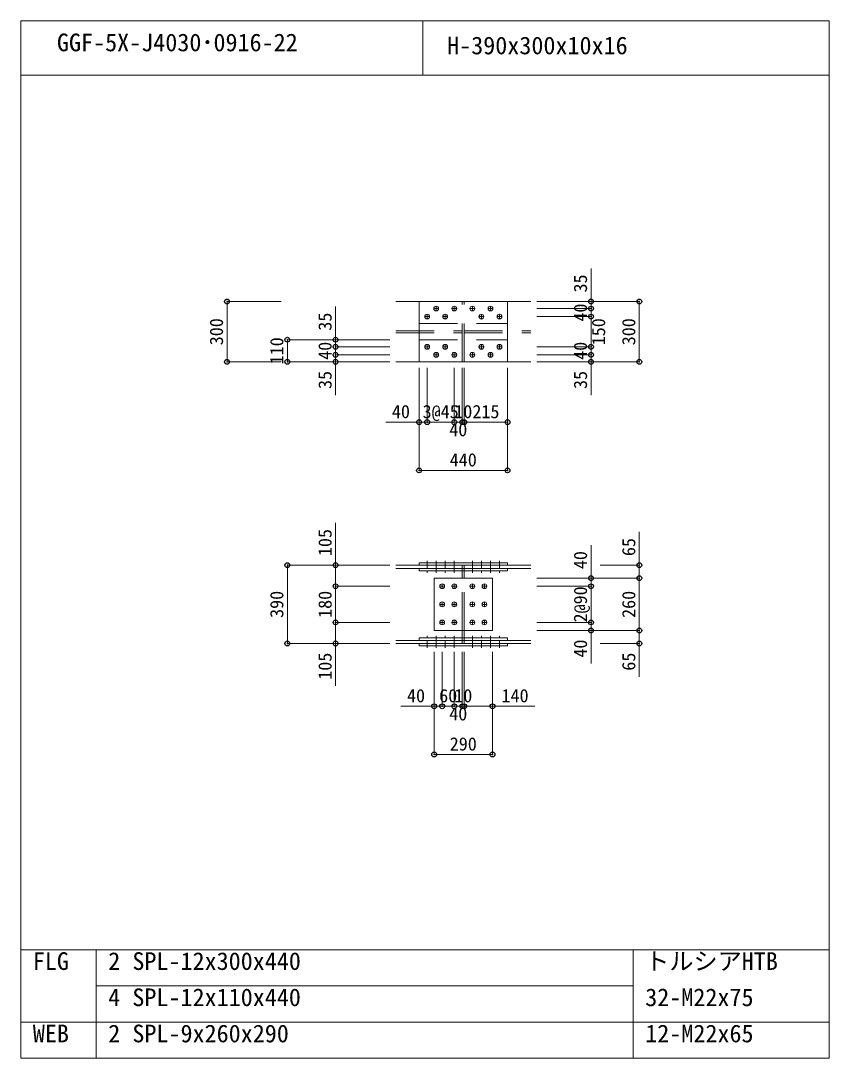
# Model space of a CAD drawing. Units: millimetres, scale not verified. Extents: x -8310 to 8310, y -4800 to 5700.
# Drawn here: x 4290 to 8310, y 540 to 5700 of the extents above; entities that cross this region are included whole.
import ezdxf
from ezdxf.enums import TextEntityAlignment as Align

# ---------------------------------------------------------------- set-up
doc = ezdxf.new("R2010")
doc.units = ezdxf.units.MM
doc.header["$LTSCALE"] = 30
doc.header["$PDMODE"] = 32
doc.header["$PDSIZE"] = 24
doc.linetypes.add('DASHED1', pattern=[1.8, 1.2, -0.6])
doc.linetypes.add('USER2', pattern=[9.525, 6.35, -3.175])
doc.layers.add('0-0', color=7, linetype='Continuous')
doc.layers.add('0-2', color=7, linetype='Continuous')
for name, color, linetype, lineweight in [('0-1', 7, 'Continuous', 18), ('0-5', 7, 'Continuous', 18), ('0-6', 7, 'USER2', 18), ('0-8', 7, 'Continuous', 18), ('0-9', 7, 'Continuous', 18), ('0-A', 7, 'Continuous', 18), ('0-B', 7, 'Continuous', 18)]:
    doc.layers.add(name, color=color, linetype=linetype, lineweight=lineweight)
doc.styles.add('ＭＳ ゴシック', font='')
doc.styles.get('ＭＳ ゴシック').set_extended_font_data('MS Gothic')

msp = doc.modelspace()

# ---------------------------------------------------------------- linework, layer by layer
at = {"layer": '0-0'}
for p in [(5315.5, 4303.5), (7125.5, 4303.5), (7365.5, 4303.5), (7125.5, 4268.5), (7125.5, 4228.5), (5615.5, 4113.5), (5855.5, 4113.5), (5855.5, 4078.5), (7125.5, 4078.5), (5855.5, 4038.5), (7125.5, 4038.5), (5315.5, 4003.5), (5615.5, 4003.5), (5855.5, 4003.5), (7125.5, 4003.5), (7365.5, 4003.5), (6270.5, 3703.5), (6310.5, 3703.5), (6445.5, 3703.5), (6485.5, 3703.5), (6495.5, 3703.5), (6710.5, 3703.5), (6270.5, 3463.5), (6710.5, 3463.5), (5615.5, 2992.5), (5855.5, 2992.5), (7365.5, 2992.5), (5855.5, 2887.5), (7125.5, 2927.5), (7125.5, 2887.5), (7365.5, 2927.5), (5855.5, 2707.5), (7125.5, 2707.5), (7125.5, 2667.5), (7365.5, 2667.5), (5615.5, 2602.5), (5855.5, 2602.5), (7365.5, 2602.5), (6345.5, 2290.5), (6385.5, 2290.5), (6445.5, 2290.5), (6485.5, 2290.5), (6495.5, 2290.5), (6635.5, 2290.5), (6345.5, 2050.5), (6635.5, 2050.5)]:
    msp.add_point(p, dxfattribs=at)
at = {"layer": '0-1'}
for p, q in [((4290, 540), (4290, 5700)), ((4290, 5700), (8310, 5700)), ((6290, 5430), (6290, 5700)), ((8310, 540), (8310, 5700)), ((4290, 5430), (8310, 5430)), ((4290, 1080), (8310, 1080)), ((4665, 540), (4665, 1080)), ((7335, 540), (7335, 1080)), ((4665, 900), (7335, 900)), ((4290, 720), (8310, 720)), ((4290, 540), (8310, 540))]:
    msp.add_line(p, q, dxfattribs=at)
at = {"layer": '0-5'}
for p, q in [((6155.5, 4303.5), (6485.5, 4303.5)), ((6270.5, 4303.5), (6710.5, 4303.5)), ((6270.5, 4003.5), (6270.5, 4303.5)), ((6495.5, 4303.5), (6825.5, 4303.5)), ((6155.5, 4003.5), (6485.5, 4003.5)), ((6495.5, 4003.5), (6825.5, 4003.5)), ((6270.5, 3004.5), (6710.5, 3004.5)), ((6270.5, 2992.5), (6270.5, 3004.5)), ((6155.5, 2992.5), (6485.5, 2992.5)), ((6270.5, 2976.5), (6710.5, 2976.5)), ((6270.5, 2964.5), (6270.5, 2976.5)), ((6485.5, 2927.5), (6485.5, 2964.5)), ((6495.5, 2992.5), (6825.5, 2992.5)), ((6495.5, 2976.5), (6495.5, 2992.5)), ((6495.5, 2976.5), (6825.5, 2976.5)), ((6495.5, 2927.5), (6495.5, 2964.5)), ((6345.5, 2927.5), (6635.5, 2927.5)), ((6345.5, 2667.5), (6345.5, 2927.5)), ((6485.5, 2630.5), (6485.5, 2667.5)), ((6495.5, 2630.5), (6495.5, 2667.5)), ((6155.5, 2618.5), (6485.5, 2618.5)), ((6270.5, 2630.5), (6485.5, 2630.5)), ((6270.5, 2618.5), (6270.5, 2630.5)), ((6270.5, 2618.5), (6485.5, 2618.5)), ((6270.5, 2602.5), (6485.5, 2602.5)), ((6270.5, 2590.5), (6270.5, 2602.5)), ((6270.5, 2590.5), (6485.5, 2590.5)), ((6485.5, 2630.5), (6710.5, 2630.5)), ((6485.5, 2618.5), (6710.5, 2618.5)), ((6485.5, 2602.5), (6710.5, 2602.5)), ((6485.5, 2590.5), (6710.5, 2590.5)), ((6495.5, 2602.5), (6825.5, 2602.5)), ((6710.5, 2618.5), (6710.5, 2630.5)), ((6710.5, 2590.5), (6710.5, 2602.5))]:
    msp.add_line(p, q, dxfattribs=at)
for points in [[(6270.5, 4003.5), (6710.5, 4003.5), (6710.5, 4303.5)], [(6270.5, 2992.5), (6710.5, 2992.5), (6710.5, 3004.5)], [(6155.5, 2976.5), (6485.5, 2976.5), (6485.5, 2992.5)], [(6270.5, 2964.5), (6710.5, 2964.5), (6710.5, 2976.5)], [(6345.5, 2667.5), (6635.5, 2667.5), (6635.5, 2927.5)], [(6155.5, 2602.5), (6485.5, 2602.5), (6485.5, 2618.5)], [(6495.5, 2602.5), (6495.5, 2618.5), (6825.5, 2618.5)]]:
    msp.add_lwpolyline(points, dxfattribs=at)
at = {"layer": '0-6'}
for p, q in [((6270.5, 4303.5), (6710.5, 4303.5)), ((6485.5, 4003.5), (6485.5, 4303.5)), ((6495.5, 4003.5), (6495.5, 4303.5)), ((6270.5, 4193.5), (6710.5, 4193.5)), ((6155.5, 4158.5), (6485.5, 4158.5)), ((6155.5, 4148.5), (6485.5, 4148.5)), ((6495.5, 4158.5), (6825.5, 4158.5)), ((6495.5, 4148.5), (6825.5, 4148.5)), ((6270.5, 4113.5), (6710.5, 4113.5)), ((6270.5, 4003.5), (6710.5, 4003.5)), ((6485.5, 2964.5), (6485.5, 2976.5)), ((6495.5, 2964.5), (6495.5, 2976.5)), ((6485.5, 2667.5), (6485.5, 2927.5)), ((6495.5, 2667.5), (6495.5, 2927.5)), ((6485.5, 2618.5), (6485.5, 2630.5)), ((6495.5, 2618.5), (6495.5, 2630.5))]:
    msp.add_line(p, q, dxfattribs=at)
at = {"layer": '0-8'}
for p, q in [((6310.5, 4217.5), (6310.5, 4239.5)), ((6344.5, 4268.5), (6366.5, 4268.5)), ((6355.5, 4257.5), (6355.5, 4279.5)), ((6400.5, 4217.5), (6400.5, 4239.5)), ((6434.5, 4268.5), (6456.5, 4268.5)), ((6445.5, 4257.5), (6445.5, 4279.5)), ((6524.5, 4268.5), (6546.5, 4268.5)), ((6535.5, 4257.5), (6535.5, 4279.5)), ((6580.5, 4217.5), (6580.5, 4239.5)), ((6614.5, 4268.5), (6636.5, 4268.5)), ((6625.5, 4257.5), (6625.5, 4279.5)), ((6670.5, 4217.5), (6670.5, 4239.5)), ((6299.5, 4228.5), (6321.5, 4228.5)), ((6389.5, 4228.5), (6411.5, 4228.5)), ((6569.5, 4228.5), (6591.5, 4228.5)), ((6659.5, 4228.5), (6681.5, 4228.5)), ((6299.5, 4078.5), (6321.5, 4078.5)), ((6310.5, 4067.5), (6310.5, 4089.5)), ((6389.5, 4078.5), (6411.5, 4078.5)), ((6400.5, 4067.5), (6400.5, 4089.5)), ((6569.5, 4078.5), (6591.5, 4078.5)), ((6580.5, 4067.5), (6580.5, 4089.5)), ((6659.5, 4078.5), (6681.5, 4078.5)), ((6670.5, 4067.5), (6670.5, 4089.5)), ((6344.5, 4038.5), (6366.5, 4038.5)), ((6355.5, 4027.5), (6355.5, 4049.5)), ((6434.5, 4038.5), (6456.5, 4038.5)), ((6445.5, 4027.5), (6445.5, 4049.5)), ((6524.5, 4038.5), (6546.5, 4038.5)), ((6535.5, 4027.5), (6535.5, 4049.5)), ((6614.5, 4038.5), (6636.5, 4038.5)), ((6625.5, 4027.5), (6625.5, 4049.5)), ((6385.5, 2876.5), (6385.5, 2898.5)), ((6445.5, 2876.5), (6445.5, 2898.5)), ((6535.5, 2876.5), (6535.5, 2898.5)), ((6595.5, 2876.5), (6595.5, 2898.5)), ((6374.5, 2887.5), (6396.5, 2887.5)), ((6434.5, 2887.5), (6456.5, 2887.5)), ((6524.5, 2887.5), (6546.5, 2887.5)), ((6584.5, 2887.5), (6606.5, 2887.5)), ((6374.5, 2797.5), (6396.5, 2797.5)), ((6385.5, 2786.5), (6385.5, 2808.5)), ((6434.5, 2797.5), (6456.5, 2797.5)), ((6445.5, 2786.5), (6445.5, 2808.5)), ((6524.5, 2797.5), (6546.5, 2797.5)), ((6535.5, 2786.5), (6535.5, 2808.5)), ((6584.5, 2797.5), (6606.5, 2797.5)), ((6595.5, 2786.5), (6595.5, 2808.5)), ((6374.5, 2707.5), (6396.5, 2707.5)), ((6385.5, 2696.5), (6385.5, 2718.5)), ((6434.5, 2707.5), (6456.5, 2707.5)), ((6445.5, 2696.5), (6445.5, 2718.5)), ((6524.5, 2707.5), (6546.5, 2707.5)), ((6535.5, 2696.5), (6535.5, 2718.5)), ((6584.5, 2707.5), (6606.5, 2707.5)), ((6595.5, 2696.5), (6595.5, 2718.5))]:
    msp.add_line(p, q, dxfattribs=at)
at = {"layer": '0-9', "linetype": 'DASHED1'}
for p, q in [((6310.5, 3014.5), (6310.5, 2954.5)), ((6400.5, 3014.5), (6400.5, 2954.5)), ((6580.5, 3014.5), (6580.5, 2954.5)), ((6670.5, 3014.5), (6670.5, 2954.5)), ((6310.5, 2580.5), (6310.5, 2640.5)), ((6400.5, 2580.5), (6400.5, 2640.5)), ((6580.5, 2580.5), (6580.5, 2640.5)), ((6670.5, 2580.5), (6670.5, 2640.5))]:
    msp.add_line(p, q, dxfattribs=at)
at = {"layer": '0-9'}
for p, q in [((6355.5, 3014.5), (6355.5, 2954.5)), ((6445.5, 3014.5), (6445.5, 2954.5)), ((6535.5, 3014.5), (6535.5, 2954.5)), ((6625.5, 3014.5), (6625.5, 2954.5)), ((6355.5, 2580.5), (6355.5, 2640.5)), ((6445.5, 2580.5), (6445.5, 2640.5)), ((6535.5, 2580.5), (6535.5, 2640.5)), ((6625.5, 2580.5), (6625.5, 2640.5))]:
    msp.add_line(p, q, dxfattribs=at)
at = {"layer": '0-A'}
for p, q in [((5585.5, 4303.5), (5315.5, 4303.5)), ((6855.5, 4303.5), (7125.5, 4303.5)), ((6855.5, 4303.5), (7365.5, 4303.5)), ((6855.5, 4268.5), (7125.5, 4268.5)), ((6855.5, 4228.5), (7125.5, 4228.5)), ((6125.5, 4113.5), (5615.5, 4113.5)), ((6125.5, 4113.5), (5855.5, 4113.5)), ((6125.5, 4078.5), (5855.5, 4078.5)), ((6855.5, 4078.5), (7125.5, 4078.5)), ((6125.5, 4038.5), (5855.5, 4038.5)), ((5855.5, 3838.5), (5855.5, 4038.5)), ((6855.5, 4038.5), (7125.5, 4038.5)), ((7125.5, 3838.5), (7125.5, 4038.5)), ((6125.5, 4003.5), (5855.5, 4003.5)), ((6270.5, 3973.5), (6270.5, 3703.5)), ((6270.5, 3973.5), (6270.5, 3463.5)), ((6310.5, 3973.5), (6310.5, 3703.5)), ((6310.5, 3973.5), (6310.5, 3703.5)), ((6445.5, 3973.5), (6445.5, 3703.5)), ((6445.5, 3973.5), (6445.5, 3703.5)), ((6485.5, 3973.5), (6485.5, 3703.5)), ((6485.5, 3973.5), (6485.5, 3703.5)), ((6495.5, 3973.5), (6495.5, 3703.5)), ((6495.5, 3973.5), (6495.5, 3703.5)), ((6710.5, 3973.5), (6710.5, 3703.5)), ((6710.5, 3973.5), (6710.5, 3463.5)), ((6855.5, 4003.5), (7125.5, 4003.5)), ((6105.5, 3703.5), (6310.5, 3703.5)), ((6310.5, 3703.5), (6445.5, 3703.5)), ((6445.5, 3703.5), (6485.5, 3703.5)), ((6485.5, 3703.5), (6495.5, 3703.5)), ((6495.5, 3703.5), (6710.5, 3703.5)), ((6270.5, 3463.5), (6710.5, 3463.5)), ((6125.5, 2992.5), (5615.5, 2992.5)), ((6125.5, 2992.5), (5855.5, 2992.5)), ((7171.64, 2992.5), (7365.5, 2992.5)), ((6855.5, 2927.5), (7125.5, 2927.5)), ((6855.5, 2927.5), (7365.5, 2927.5)), ((6125.5, 2887.5), (5855.5, 2887.5)), ((6855.5, 2887.5), (7125.5, 2887.5)), ((6125.5, 2707.5), (5855.5, 2707.5)), ((5855.5, 2392.5), (5855.5, 2707.5)), ((6855.5, 2707.5), (7125.5, 2707.5)), ((7125.5, 2502.5), (7125.5, 2707.5)), ((6855.5, 2667.5), (7125.5, 2667.5)), ((6855.5, 2667.5), (7365.5, 2667.5)), ((7365.5, 2437.5), (7365.5, 2667.5)), ((6125.5, 2602.5), (5855.5, 2602.5)), ((7171.64, 2602.5), (7365.5, 2602.5)), ((6345.5, 2560.5), (6345.5, 2290.5)), ((6345.5, 2560.5), (6345.5, 2050.5)), ((6385.5, 2560.5), (6385.5, 2290.5)), ((6385.5, 2560.5), (6385.5, 2290.5)), ((6445.5, 2560.5), (6445.5, 2290.5)), ((6445.5, 2560.5), (6445.5, 2290.5)), ((6485.5, 2560.5), (6485.5, 2290.5)), ((6485.5, 2560.5), (6485.5, 2290.5)), ((6495.5, 2560.5), (6495.5, 2290.5)), ((6495.5, 2560.5), (6495.5, 2290.5)), ((6635.5, 2560.5), (6635.5, 2290.5)), ((6635.5, 2560.5), (6635.5, 2050.5)), ((6180.5, 2290.5), (6385.5, 2290.5)), ((6385.5, 2290.5), (6445.5, 2290.5)), ((6445.5, 2290.5), (6485.5, 2290.5)), ((6485.5, 2290.5), (6495.5, 2290.5)), ((6495.5, 2290.5), (6845.5, 2290.5)), ((6345.5, 2050.5), (6635.5, 2050.5))]:
    msp.add_line(p, q, dxfattribs=at)
for points in [[(6855.5, 4268.5), (7125.5, 4268.5), (7125.5, 4468.5)], [(5585.5, 4003.5), (5315.5, 4003.5), (5315.5, 4303.5)], [(6855.5, 4003.5), (7365.5, 4003.5), (7365.5, 4303.5)], [(6125.5, 4078.5), (5855.5, 4078.5), (5855.5, 4278.5)], [(6855.5, 4228.5), (7125.5, 4228.5), (7125.5, 4268.5)], [(6855.5, 4078.5), (7125.5, 4078.5), (7125.5, 4228.5)], [(6125.5, 4003.5), (5615.5, 4003.5), (5615.5, 4113.5)], [(6125.5, 4038.5), (5855.5, 4038.5), (5855.5, 4078.5)], [(6855.5, 4038.5), (7125.5, 4038.5), (7125.5, 4078.5)], [(6125.5, 2887.5), (5855.5, 2887.5), (5855.5, 3202.5)], [(6855.5, 2927.5), (7365.5, 2927.5), (7365.5, 3157.5)], [(6855.5, 2887.5), (7125.5, 2887.5), (7125.5, 3092.5)], [(6125.5, 2602.5), (5615.5, 2602.5), (5615.5, 2992.5)], [(6855.5, 2667.5), (7365.5, 2667.5), (7365.5, 2927.5)], [(6125.5, 2707.5), (5855.5, 2707.5), (5855.5, 2887.5)], [(6855.5, 2707.5), (7125.5, 2707.5), (7125.5, 2887.5)]]:
    msp.add_lwpolyline(points, dxfattribs=at)
at = {"layer": '0-B'}
for centre in [(6310.5, 4228.5), (6355.5, 4268.5), (6400.5, 4228.5), (6445.5, 4268.5), (6535.5, 4268.5), (6580.5, 4228.5), (6625.5, 4268.5), (6670.5, 4228.5), (6310.5, 4078.5), (6400.5, 4078.5), (6580.5, 4078.5), (6670.5, 4078.5), (6355.5, 4038.5), (6445.5, 4038.5), (6535.5, 4038.5), (6625.5, 4038.5), (6385.5, 2887.5), (6445.5, 2887.5), (6535.5, 2887.5), (6595.5, 2887.5), (6385.5, 2797.5), (6445.5, 2797.5), (6535.5, 2797.5), (6595.5, 2797.5), (6385.5, 2707.5), (6445.5, 2707.5), (6535.5, 2707.5), (6595.5, 2707.5)]:
    msp.add_circle(centre, 12, dxfattribs=at)

# ---------------------------------------------------------------- texts
at = {"layer": '0-2', "style": 'ＭＳ ゴシック'}
for s, p in [('GGF-5X-J4030･0916-22', (4470, 5521.8)), ('H-390x300x10x16', (6410, 5506.8)), ('FLG', (4350, 952.8)), ('2', (4725, 952.8)), ('SPL-12x300x440', (4845, 952.8)), ('トルシアHTB', (7395, 952.8)), ('4', (4725, 772.8)), ('SPL-12x110x440', (4845, 772.8)), ('32-M22x75', (7395, 772.8)), ('WEB', (4350, 592.8)), ('2', (4725, 592.8)), ('SPL-9x260x290', (4845, 592.8)), ('12-M22x65', (7395, 592.8))]:
    msp.add_text(s, height=87.98, dxfattribs=at).set_placement(p, align=Align.BOTTOM_LEFT)
at = {"layer": '0-A', "style": 'ＭＳ ゴシック'}
for s, p in [('35', (7125.5, 4348.5)), ('40', (7125.5, 4203.5)), ('35', (5855.5, 4158.5)), ('300', (5315.5, 4086)), ('150', (7215.5, 4086)), ('300', (7365.5, 4086)), ('110', (5615.5, 3991)), ('40', (5855.5, 4013.5)), ('40', (7125.5, 4013.5)), ('35', (5855.5, 3868.5)), ('35', (7125.5, 3868.5)), ('105', (5855.5, 3037.5)), ('65', (7365.5, 3037.5)), ('40', (7125.5, 2972.5)), ('390', (5615.5, 2730)), ('180', (5855.5, 2730)), ('2@90', (7125.5, 2707.5)), ('260', (7365.5, 2730)), ('40', (7125.5, 2532.5)), ('105', (5855.5, 2422.5)), ('65', (7365.5, 2467.5))]:
    msp.add_text(s, height=65.98, rotation=90, dxfattribs=at).set_placement(p, align=Align.BOTTOM_LEFT)
for s, p in [('40', (6135.5, 3703.5)), ('3@45', (6288, 3703.5)), ('10', (6445.5, 3703.5)), ('215', (6535.5, 3703.5)), ('40', (6420.5, 3613.5)), ('440', (6423, 3463.5)), ('40', (6210.5, 2290.5)), ('60', (6370.5, 2290.5)), ('10', (6445.5, 2290.5)), ('140', (6680.5, 2290.5)), ('40', (6420.5, 2200.5)), ('290', (6423, 2050.5))]:
    msp.add_text(s, height=65.98, dxfattribs=at).set_placement(p, align=Align.BOTTOM_LEFT)

doc.saveas('drawing.dxf')
